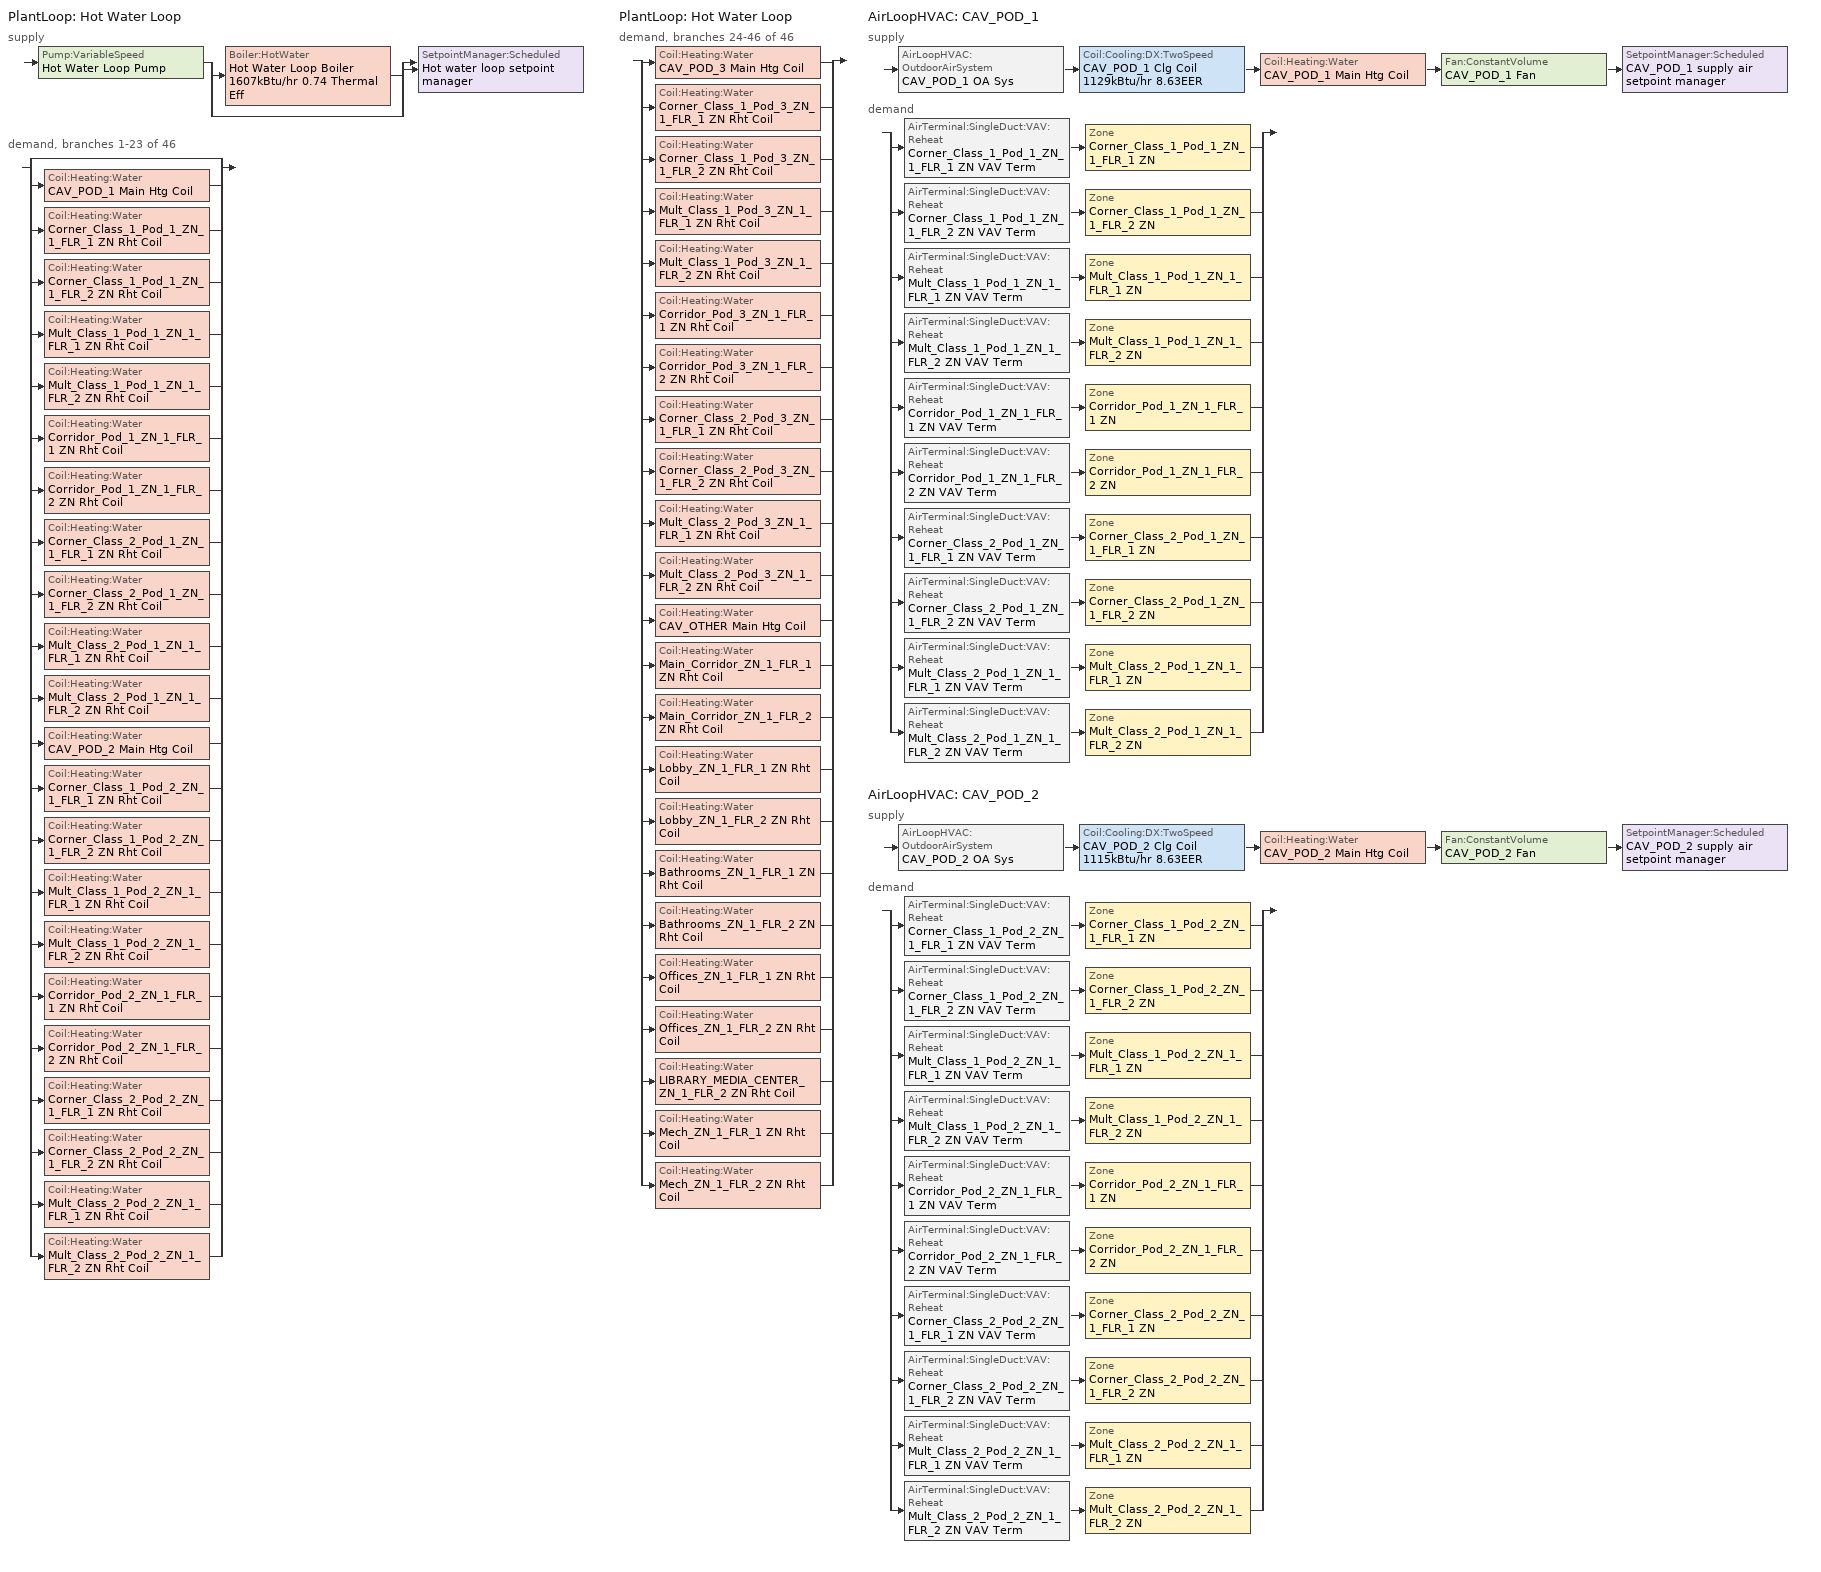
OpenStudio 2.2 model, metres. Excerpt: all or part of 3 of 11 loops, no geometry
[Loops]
PlantLoop 'Hot Water Loop'
 supply: Pump:VariableSpeed 'Hot Water Loop Pump' > split
  | Boiler:HotWater 'Hot Water Loop Boiler 1607kBtu/hr 0.74 Thermal Eff'
  | bypass
  join > SetpointManager:Scheduled 'Hot water loop setpoint manager'
 demand, branches 1-23 of 46: split
  | bypass
  | Coil:Heating:Water 'CAV_POD_1 Main Htg Coil'
  | Coil:Heating:Water 'Corner_Class_1_Pod_1_ZN_1_FLR_1 ZN Rht Coil'
  | Coil:Heating:Water 'Corner_Class_1_Pod_1_ZN_1_FLR_2 ZN Rht Coil'
  | Coil:Heating:Water 'Mult_Class_1_Pod_1_ZN_1_FLR_1 ZN Rht Coil'
  | Coil:Heating:Water 'Mult_Class_1_Pod_1_ZN_1_FLR_2 ZN Rht Coil'
  | Coil:Heating:Water 'Corridor_Pod_1_ZN_1_FLR_1 ZN Rht Coil'
  | Coil:Heating:Water 'Corridor_Pod_1_ZN_1_FLR_2 ZN Rht Coil'
  | Coil:Heating:Water 'Corner_Class_2_Pod_1_ZN_1_FLR_1 ZN Rht Coil'
  | Coil:Heating:Water 'Corner_Class_2_Pod_1_ZN_1_FLR_2 ZN Rht Coil'
  | Coil:Heating:Water 'Mult_Class_2_Pod_1_ZN_1_FLR_1 ZN Rht Coil'
  | Coil:Heating:Water 'Mult_Class_2_Pod_1_ZN_1_FLR_2 ZN Rht Coil'
  | Coil:Heating:Water 'CAV_POD_2 Main Htg Coil'
  | Coil:Heating:Water 'Corner_Class_1_Pod_2_ZN_1_FLR_1 ZN Rht Coil'
  | Coil:Heating:Water 'Corner_Class_1_Pod_2_ZN_1_FLR_2 ZN Rht Coil'
  | Coil:Heating:Water 'Mult_Class_1_Pod_2_ZN_1_FLR_1 ZN Rht Coil'
  | Coil:Heating:Water 'Mult_Class_1_Pod_2_ZN_1_FLR_2 ZN Rht Coil'
  | Coil:Heating:Water 'Corridor_Pod_2_ZN_1_FLR_1 ZN Rht Coil'
  | Coil:Heating:Water 'Corridor_Pod_2_ZN_1_FLR_2 ZN Rht Coil'
  | Coil:Heating:Water 'Corner_Class_2_Pod_2_ZN_1_FLR_1 ZN Rht Coil'
  | Coil:Heating:Water 'Corner_Class_2_Pod_2_ZN_1_FLR_2 ZN Rht Coil'
  | Coil:Heating:Water 'Mult_Class_2_Pod_2_ZN_1_FLR_1 ZN Rht Coil'
  | Coil:Heating:Water 'Mult_Class_2_Pod_2_ZN_1_FLR_2 ZN Rht Coil'
PlantLoop 'Hot Water Loop'
 demand, branches 24-46 of 46: split
  | Coil:Heating:Water 'CAV_POD_3 Main Htg Coil'
  | Coil:Heating:Water 'Corner_Class_1_Pod_3_ZN_1_FLR_1 ZN Rht Coil'
  | Coil:Heating:Water 'Corner_Class_1_Pod_3_ZN_1_FLR_2 ZN Rht Coil'
  | Coil:Heating:Water 'Mult_Class_1_Pod_3_ZN_1_FLR_1 ZN Rht Coil'
  | Coil:Heating:Water 'Mult_Class_1_Pod_3_ZN_1_FLR_2 ZN Rht Coil'
  | Coil:Heating:Water 'Corridor_Pod_3_ZN_1_FLR_1 ZN Rht Coil'
  | Coil:Heating:Water 'Corridor_Pod_3_ZN_1_FLR_2 ZN Rht Coil'
  | Coil:Heating:Water 'Corner_Class_2_Pod_3_ZN_1_FLR_1 ZN Rht Coil'
  | Coil:Heating:Water 'Corner_Class_2_Pod_3_ZN_1_FLR_2 ZN Rht Coil'
  | Coil:Heating:Water 'Mult_Class_2_Pod_3_ZN_1_FLR_1 ZN Rht Coil'
  | Coil:Heating:Water 'Mult_Class_2_Pod_3_ZN_1_FLR_2 ZN Rht Coil'
  | Coil:Heating:Water 'CAV_OTHER Main Htg Coil'
  | Coil:Heating:Water 'Main_Corridor_ZN_1_FLR_1 ZN Rht Coil'
  | Coil:Heating:Water 'Main_Corridor_ZN_1_FLR_2 ZN Rht Coil'
  | Coil:Heating:Water 'Lobby_ZN_1_FLR_1 ZN Rht Coil'
  | Coil:Heating:Water 'Lobby_ZN_1_FLR_2 ZN Rht Coil'
  | Coil:Heating:Water 'Bathrooms_ZN_1_FLR_1 ZN Rht Coil'
  | Coil:Heating:Water 'Bathrooms_ZN_1_FLR_2 ZN Rht Coil'
  | Coil:Heating:Water 'Offices_ZN_1_FLR_1 ZN Rht Coil'
  | Coil:Heating:Water 'Offices_ZN_1_FLR_2 ZN Rht Coil'
  | Coil:Heating:Water 'LIBRARY_MEDIA_CENTER_ZN_1_FLR_2 ZN Rht Coil'
  | Coil:Heating:Water 'Mech_ZN_1_FLR_1 ZN Rht Coil'
  | Coil:Heating:Water 'Mech_ZN_1_FLR_2 ZN Rht Coil'
AirLoopHVAC 'CAV_POD_1'
 supply: AirLoopHVAC:OutdoorAirSystem 'CAV_POD_1 OA Sys' > Coil:Cooling:DX:TwoSpeed 'CAV_POD_1 Clg Coil 1129kBtu/hr 8.63EER' > Coil:Heating:Water 'CAV_POD_1 Main Htg Coil' > Fan:ConstantVolume 'CAV_POD_1 Fan' > SetpointManager:Scheduled 'CAV_POD_1 supply air setpoint manager'
 demand: split
  | AirTerminal:SingleDuct:VAV:Reheat 'Corner_Class_1_Pod_1_ZN_1_FLR_1 ZN VAV Term' > Zone 'Corner_Class_1_Pod_1_ZN_1_FLR_1 ZN'
  | AirTerminal:SingleDuct:VAV:Reheat 'Corner_Class_1_Pod_1_ZN_1_FLR_2 ZN VAV Term' > Zone 'Corner_Class_1_Pod_1_ZN_1_FLR_2 ZN'
  | AirTerminal:SingleDuct:VAV:Reheat 'Mult_Class_1_Pod_1_ZN_1_FLR_1 ZN VAV Term' > Zone 'Mult_Class_1_Pod_1_ZN_1_FLR_1 ZN'
  | AirTerminal:SingleDuct:VAV:Reheat 'Mult_Class_1_Pod_1_ZN_1_FLR_2 ZN VAV Term' > Zone 'Mult_Class_1_Pod_1_ZN_1_FLR_2 ZN'
  | AirTerminal:SingleDuct:VAV:Reheat 'Corridor_Pod_1_ZN_1_FLR_1 ZN VAV Term' > Zone 'Corridor_Pod_1_ZN_1_FLR_1 ZN'
  | AirTerminal:SingleDuct:VAV:Reheat 'Corridor_Pod_1_ZN_1_FLR_2 ZN VAV Term' > Zone 'Corridor_Pod_1_ZN_1_FLR_2 ZN'
  | AirTerminal:SingleDuct:VAV:Reheat 'Corner_Class_2_Pod_1_ZN_1_FLR_1 ZN VAV Term' > Zone 'Corner_Class_2_Pod_1_ZN_1_FLR_1 ZN'
  | AirTerminal:SingleDuct:VAV:Reheat 'Corner_Class_2_Pod_1_ZN_1_FLR_2 ZN VAV Term' > Zone 'Corner_Class_2_Pod_1_ZN_1_FLR_2 ZN'
  | AirTerminal:SingleDuct:VAV:Reheat 'Mult_Class_2_Pod_1_ZN_1_FLR_1 ZN VAV Term' > Zone 'Mult_Class_2_Pod_1_ZN_1_FLR_1 ZN'
  | AirTerminal:SingleDuct:VAV:Reheat 'Mult_Class_2_Pod_1_ZN_1_FLR_2 ZN VAV Term' > Zone 'Mult_Class_2_Pod_1_ZN_1_FLR_2 ZN'
AirLoopHVAC 'CAV_POD_2'
 supply: AirLoopHVAC:OutdoorAirSystem 'CAV_POD_2 OA Sys' > Coil:Cooling:DX:TwoSpeed 'CAV_POD_2 Clg Coil 1115kBtu/hr 8.63EER' > Coil:Heating:Water 'CAV_POD_2 Main Htg Coil' > Fan:ConstantVolume 'CAV_POD_2 Fan' > SetpointManager:Scheduled 'CAV_POD_2 supply air setpoint manager'
 demand: split
  | AirTerminal:SingleDuct:VAV:Reheat 'Corner_Class_1_Pod_2_ZN_1_FLR_1 ZN VAV Term' > Zone 'Corner_Class_1_Pod_2_ZN_1_FLR_1 ZN'
  | AirTerminal:SingleDuct:VAV:Reheat 'Corner_Class_1_Pod_2_ZN_1_FLR_2 ZN VAV Term' > Zone 'Corner_Class_1_Pod_2_ZN_1_FLR_2 ZN'
  | AirTerminal:SingleDuct:VAV:Reheat 'Mult_Class_1_Pod_2_ZN_1_FLR_1 ZN VAV Term' > Zone 'Mult_Class_1_Pod_2_ZN_1_FLR_1 ZN'
  | AirTerminal:SingleDuct:VAV:Reheat 'Mult_Class_1_Pod_2_ZN_1_FLR_2 ZN VAV Term' > Zone 'Mult_Class_1_Pod_2_ZN_1_FLR_2 ZN'
  | AirTerminal:SingleDuct:VAV:Reheat 'Corridor_Pod_2_ZN_1_FLR_1 ZN VAV Term' > Zone 'Corridor_Pod_2_ZN_1_FLR_1 ZN'
  | AirTerminal:SingleDuct:VAV:Reheat 'Corridor_Pod_2_ZN_1_FLR_2 ZN VAV Term' > Zone 'Corridor_Pod_2_ZN_1_FLR_2 ZN'
  | AirTerminal:SingleDuct:VAV:Reheat 'Corner_Class_2_Pod_2_ZN_1_FLR_1 ZN VAV Term' > Zone 'Corner_Class_2_Pod_2_ZN_1_FLR_1 ZN'
  | AirTerminal:SingleDuct:VAV:Reheat 'Corner_Class_2_Pod_2_ZN_1_FLR_2 ZN VAV Term' > Zone 'Corner_Class_2_Pod_2_ZN_1_FLR_2 ZN'
  | AirTerminal:SingleDuct:VAV:Reheat 'Mult_Class_2_Pod_2_ZN_1_FLR_1 ZN VAV Term' > Zone 'Mult_Class_2_Pod_2_ZN_1_FLR_1 ZN'
  | AirTerminal:SingleDuct:VAV:Reheat 'Mult_Class_2_Pod_2_ZN_1_FLR_2 ZN VAV Term' > Zone 'Mult_Class_2_Pod_2_ZN_1_FLR_2 ZN'
[Sizing:Zone] Zone Cooling Design Supply Air Temperature Input Method=SupplyAirTemperature; Zone Cooling Design Supply Air Temperature {C}=12.8; Zone Cooling Design Supply Air Temperature Difference {deltaC}=11.11; Zone Heating Design Supply Air Temperature Input Method=SupplyAirTemperature; Zone Heating Design Supply Air Temperature {C}=50; Zone Heating Design Supply Air Temperature Difference {deltaC}=11.11; Zone Cooling Design Supply Air Humidity Ratio {kg-H2O/kg-air}=0.0085; Zone Heating Design Supply Air Humidity Ratio {kg-H2O/kg-air}=0.008; Cooling Design Air Flow Method=DesignDay; Heating Design Air Flow Method=DesignDay; Account for Dedicated Outdoor Air System=No; Dedicated Outdoor Air System Control Strategy=NeutralSupplyAir; Dedicated Outdoor Air Low Setpoint Temperature for Design {C}=autosize; Dedicated Outdoor Air High Setpoint Temperature for Design {C}=autosize
Corner_Class_1_Pod_1_ZN_1_FLR_1 ZN; Corner_Class_1_Pod_1_ZN_1_FLR_2 ZN; Corner_Class_1_Pod_2_ZN_1_FLR_1 ZN; Corner_Class_1_Pod_2_ZN_1_FLR_2 ZN; Corner_Class_2_Pod_1_ZN_1_FLR_1 ZN; Corner_Class_2_Pod_1_ZN_1_FLR_2 ZN; Corner_Class_2_Pod_2_ZN_1_FLR_1 ZN; Corner_Class_2_Pod_2_ZN_1_FLR_2 ZN; Corridor_Pod_1_ZN_1_FLR_1 ZN; Corridor_Pod_1_ZN_1_FLR_2 ZN; Corridor_Pod_2_ZN_1_FLR_1 ZN; Corridor_Pod_2_ZN_1_FLR_2 ZN; Mult_Class_1_Pod_1_ZN_1_FLR_1 ZN; Mult_Class_1_Pod_1_ZN_1_FLR_2 ZN; Mult_Class_1_Pod_2_ZN_1_FLR_1 ZN; Mult_Class_1_Pod_2_ZN_1_FLR_2 ZN; Mult_Class_2_Pod_1_ZN_1_FLR_1 ZN; Mult_Class_2_Pod_1_ZN_1_FLR_2 ZN; Mult_Class_2_Pod_2_ZN_1_FLR_1 ZN; Mult_Class_2_Pod_2_ZN_1_FLR_2 ZN
[Zone equipment]
Corner_Class_1_Pod_1_ZN_1_FLR_1 ZN: Corner_Class_1_Pod_1_ZN_1_FLR_1 ZN VAV Term
Corner_Class_1_Pod_1_ZN_1_FLR_2 ZN: Corner_Class_1_Pod_1_ZN_1_FLR_2 ZN VAV Term
Corner_Class_1_Pod_2_ZN_1_FLR_1 ZN: Corner_Class_1_Pod_2_ZN_1_FLR_1 ZN VAV Term
Corner_Class_1_Pod_2_ZN_1_FLR_2 ZN: Corner_Class_1_Pod_2_ZN_1_FLR_2 ZN VAV Term
Corner_Class_2_Pod_1_ZN_1_FLR_1 ZN: Corner_Class_2_Pod_1_ZN_1_FLR_1 ZN VAV Term
Corner_Class_2_Pod_1_ZN_1_FLR_2 ZN: Corner_Class_2_Pod_1_ZN_1_FLR_2 ZN VAV Term
Corner_Class_2_Pod_2_ZN_1_FLR_1 ZN: Corner_Class_2_Pod_2_ZN_1_FLR_1 ZN VAV Term
Corner_Class_2_Pod_2_ZN_1_FLR_2 ZN: Corner_Class_2_Pod_2_ZN_1_FLR_2 ZN VAV Term
Corridor_Pod_1_ZN_1_FLR_1 ZN: Corridor_Pod_1_ZN_1_FLR_1 ZN VAV Term
Corridor_Pod_1_ZN_1_FLR_2 ZN: Corridor_Pod_1_ZN_1_FLR_2 ZN VAV Term
Corridor_Pod_2_ZN_1_FLR_1 ZN: Corridor_Pod_2_ZN_1_FLR_1 ZN VAV Term
Corridor_Pod_2_ZN_1_FLR_2 ZN: Corridor_Pod_2_ZN_1_FLR_2 ZN VAV Term
Mult_Class_1_Pod_1_ZN_1_FLR_1 ZN: Mult_Class_1_Pod_1_ZN_1_FLR_1 ZN VAV Term
Mult_Class_1_Pod_1_ZN_1_FLR_2 ZN: Mult_Class_1_Pod_1_ZN_1_FLR_2 ZN VAV Term
Mult_Class_1_Pod_2_ZN_1_FLR_1 ZN: Mult_Class_1_Pod_2_ZN_1_FLR_1 ZN VAV Term
Mult_Class_1_Pod_2_ZN_1_FLR_2 ZN: Mult_Class_1_Pod_2_ZN_1_FLR_2 ZN VAV Term
Mult_Class_2_Pod_1_ZN_1_FLR_1 ZN: Mult_Class_2_Pod_1_ZN_1_FLR_1 ZN VAV Term
Mult_Class_2_Pod_1_ZN_1_FLR_2 ZN: Mult_Class_2_Pod_1_ZN_1_FLR_2 ZN VAV Term
Mult_Class_2_Pod_2_ZN_1_FLR_1 ZN: Mult_Class_2_Pod_2_ZN_1_FLR_1 ZN VAV Term
Mult_Class_2_Pod_2_ZN_1_FLR_2 ZN: Mult_Class_2_Pod_2_ZN_1_FLR_2 ZN VAV Term
[PlantLoop]
Hot Water Loop: Fluid Type=Water; Glycol Concentration=0; Minimum Loop Temperature {C}=10; Plant Loop Volume {m3}=Autocalculate; Load Distribution Scheme=Optimal
[Sizing:Plant]
Hot Water Loop: Loop Type=Heating; Design Loop Exit Temperature {C}=82.2222; Loop Design Temperature Difference {deltaC}=11.1111; Sizing Option=NonCoincident; Zone Timesteps in Averaging Window=1; Coincident Sizing Factor Mode=None
[SetpointManager:Scheduled] Control Variable=Temperature
Name | Schedule
Hot water loop setpoint manager | Hot Water Loop Temp - 180F
CAV_POD_1 supply air setpoint manager | Supply Air Temp - 55.04F
CAV_POD_2 supply air setpoint manager | Supply Air Temp - 55.04F 1
[Pump:VariableSpeed]
Hot Water Loop Pump: Rated Pump Head {Pa}=179344; Motor Efficiency=0.875; Pump Control Type=Intermittent
[Boiler:HotWater]
Hot Water Loop Boiler 1607kBtu/hr 0.74 Thermal Eff: Fuel Type=NaturalGas; Nominal Thermal Efficiency=0.74; Efficiency Curve Temperature Evaluation Variable=LeavingBoiler; Normalized Boiler Efficiency Curve=Boiler Constant Efficiency Curve; Design Water Outlet Temperature {C}=82.2222; Maximum Part Load Ratio=1.2; Water Outlet Upper Temperature Limit {C}=95; Boiler Flow Mode=LeavingSetpointModulated; Parasitic Electric Load {W}=0; Sizing Factor=1
[AirLoopHVAC] Availability Schedule=SecondarySchool VAV Operation; Design Supply Air Flow Rate {m3/s}=AutoSize
Name | Availability Manager
CAV_POD_1 | Availability Manager Night Cycle 1
CAV_POD_2 | Availability Manager Night Cycle 2
[Sizing:System] Type of Load to Size On=Sensible; Design Outdoor Air Flow Rate {m3/s}=Autosize; Minimum System Air Flow Ratio=1; Preheat Design Temperature {C}=7; Preheat Design Humidity Ratio {kg-H2O/kg-Air}=0.008; Precool Design Temperature {C}=12.8; Precool Design Humidity Ratio {kg-H2O/kg-Air}=0.008; Central Cooling Design Supply Air Temperature {C}=12.8; Central Heating Design Supply Air Temperature {C}=16.7; Sizing Option=Coincident; 100% Outdoor Air in Cooling=No; 100% Outdoor Air in Heating=No; Central Cooling Design Supply Air Humidity Ratio {kg-H2O/kg-Air}=0.0085; Central Heating Design Supply Air Humidity Ratio {kg-H2O/kg-Air}=0.008; Cooling Design Air Flow Method=DesignDay; Cooling Design Air Flow Rate {m3/s}=0; Heating Design Air Flow Method=DesignDay; Heating Design Air Flow Rate {m3/s}=0; System Outdoor Air Method=ZoneSum; Zone Maximum Outdoor Air Fraction=1; Cooling Supply Air Flow Rate Per Floor Area {m3/s-m2}=0.00996765; Cooling Fraction of Autosized Cooling Supply Air Flow Rate=1; Cooling Supply Air Flow Rate Per Unit Cooling Capacity {m3/s-W}=3.94755e-05; Heating Supply Air Flow Rate Per Floor Area {m3/s-m2}=0.00996765; Heating Fraction of Autosized Heating Supply Air Flow Rate=1; Heating Fraction of Autosized Cooling Supply Air Flow Rate=1; Heating Supply Air Flow Rate Per Unit Heating Capacity {m3/s-W}=3.15882e-05; Cooling Design Capacity Method=CoolingDesignCapacity; Cooling Design Capacity {W}=autosize; Cooling Design Capacity Per Floor Area {W/m2}=234.7; Fraction of Autosized Cooling Design Capacity=1; Heating Design Capacity Method=HeatingDesignCapacity; Heating Design Capacity {W}=autosize; Heating Design Capacity Per Floor Area {W/m2}=157; Fraction of Autosized Heating Design Capacity=1; Central Cooling Capacity Control Method=OnOff
CAV_POD_1; CAV_POD_2
[Fan:ConstantVolume] Availability Schedule=Always On Discrete; Fan Efficiency=0.6006; Pressure Rise {Pa}=1018.77; Maximum Flow Rate {m3/s}=AutoSize; Motor Efficiency=0.924
CAV_POD_1 Fan; CAV_POD_2 Fan
[Coil:Heating:Water] Availability Schedule=Always On Discrete; Rated Inlet Water Temperature {C}=67; Rated Outlet Water Temperature {C}=55.8889
Name | Rated Inlet Air Temperature {C} | Rated Outlet Air Temperature {C}
CAV_POD_1 Main Htg Coil; CAV_POD_2 Main Htg Coil; CAV_POD_3 Main Htg Coil; CAV_OTHER Main Htg Coil | 7 | 16.7
Corner_Class_1_Pod_1_ZN_1_FLR_1 ZN Rht Coil; Corner_Class_1_Pod_1_ZN_1_FLR_2 ZN Rht Coil; Mult_Class_1_Pod_1_ZN_1_FLR_1 ZN Rht Coil; Mult_Class_1_Pod_1_ZN_1_FLR_2 ZN Rht Coil; Corridor_Pod_1_ZN_1_FLR_1 ZN Rht Coil; Corridor_Pod_1_ZN_1_FLR_2 ZN Rht Coil; Corner_Class_2_Pod_1_ZN_1_FLR_1 ZN Rht Coil; Corner_Class_2_Pod_1_ZN_1_FLR_2 ZN Rht Coil; Mult_Class_2_Pod_1_ZN_1_FLR_1 ZN Rht Coil; Mult_Class_2_Pod_1_ZN_1_FLR_2 ZN Rht Coil; Corner_Class_1_Pod_2_ZN_1_FLR_1 ZN Rht Coil; Corner_Class_1_Pod_2_ZN_1_FLR_2 ZN Rht Coil; Mult_Class_1_Pod_2_ZN_1_FLR_1 ZN Rht Coil; Mult_Class_1_Pod_2_ZN_1_FLR_2 ZN Rht Coil; Corridor_Pod_2_ZN_1_FLR_1 ZN Rht Coil; Corridor_Pod_2_ZN_1_FLR_2 ZN Rht Coil; Corner_Class_2_Pod_2_ZN_1_FLR_1 ZN Rht Coil; Corner_Class_2_Pod_2_ZN_1_FLR_2 ZN Rht Coil; Mult_Class_2_Pod_2_ZN_1_FLR_1 ZN Rht Coil; Mult_Class_2_Pod_2_ZN_1_FLR_2 ZN Rht Coil; Corner_Class_1_Pod_3_ZN_1_FLR_1 ZN Rht Coil; Corner_Class_1_Pod_3_ZN_1_FLR_2 ZN Rht Coil; Mult_Class_1_Pod_3_ZN_1_FLR_1 ZN Rht Coil; Mult_Class_1_Pod_3_ZN_1_FLR_2 ZN Rht Coil; Corridor_Pod_3_ZN_1_FLR_1 ZN Rht Coil; Corridor_Pod_3_ZN_1_FLR_2 ZN Rht Coil; Corner_Class_2_Pod_3_ZN_1_FLR_1 ZN Rht Coil; Corner_Class_2_Pod_3_ZN_1_FLR_2 ZN Rht Coil; Mult_Class_2_Pod_3_ZN_1_FLR_1 ZN Rht Coil; Mult_Class_2_Pod_3_ZN_1_FLR_2 ZN Rht Coil; Main_Corridor_ZN_1_FLR_1 ZN Rht Coil; Main_Corridor_ZN_1_FLR_2 ZN Rht Coil; Lobby_ZN_1_FLR_1 ZN Rht Coil; Lobby_ZN_1_FLR_2 ZN Rht Coil; Bathrooms_ZN_1_FLR_1 ZN Rht Coil; Bathrooms_ZN_1_FLR_2 ZN Rht Coil; Offices_ZN_1_FLR_1 ZN Rht Coil; Offices_ZN_1_FLR_2 ZN Rht Coil; LIBRARY_MEDIA_CENTER_ZN_1_FLR_2 ZN Rht Coil; Mech_ZN_1_FLR_1 ZN Rht Coil; Mech_ZN_1_FLR_2 ZN Rht Coil | 16.7 | 50
[Controller:WaterCoil] Action=Normal; Controller Convergence Tolerance {deltaC}=0.0001; Minimum Actuated Flow {m3/s}=0
Name | Water Coil
CAV_POD_1 Main Htg Coil Controller | CAV_POD_1 Main Htg Coil
Controller Water Coil 1 | Corner_Class_1_Pod_1_ZN_1_FLR_1 ZN Rht Coil
Controller Water Coil 2 | Corner_Class_1_Pod_1_ZN_1_FLR_2 ZN Rht Coil
Controller Water Coil 3 | Mult_Class_1_Pod_1_ZN_1_FLR_1 ZN Rht Coil
Controller Water Coil 4 | Mult_Class_1_Pod_1_ZN_1_FLR_2 ZN Rht Coil
Controller Water Coil 5 | Corridor_Pod_1_ZN_1_FLR_1 ZN Rht Coil
Controller Water Coil 6 | Corridor_Pod_1_ZN_1_FLR_2 ZN Rht Coil
Controller Water Coil 7 | Corner_Class_2_Pod_1_ZN_1_FLR_1 ZN Rht Coil
Controller Water Coil 8 | Corner_Class_2_Pod_1_ZN_1_FLR_2 ZN Rht Coil
Controller Water Coil 9 | Mult_Class_2_Pod_1_ZN_1_FLR_1 ZN Rht Coil
Controller Water Coil 10 | Mult_Class_2_Pod_1_ZN_1_FLR_2 ZN Rht Coil
CAV_POD_2 Main Htg Coil Controller | CAV_POD_2 Main Htg Coil
Controller Water Coil 11 | Corner_Class_1_Pod_2_ZN_1_FLR_1 ZN Rht Coil
Controller Water Coil 12 | Corner_Class_1_Pod_2_ZN_1_FLR_2 ZN Rht Coil
Controller Water Coil 13 | Mult_Class_1_Pod_2_ZN_1_FLR_1 ZN Rht Coil
Controller Water Coil 14 | Mult_Class_1_Pod_2_ZN_1_FLR_2 ZN Rht Coil
Controller Water Coil 15 | Corridor_Pod_2_ZN_1_FLR_1 ZN Rht Coil
Controller Water Coil 16 | Corridor_Pod_2_ZN_1_FLR_2 ZN Rht Coil
Controller Water Coil 17 | Corner_Class_2_Pod_2_ZN_1_FLR_1 ZN Rht Coil
Controller Water Coil 18 | Corner_Class_2_Pod_2_ZN_1_FLR_2 ZN Rht Coil
Controller Water Coil 19 | Mult_Class_2_Pod_2_ZN_1_FLR_1 ZN Rht Coil
Controller Water Coil 20 | Mult_Class_2_Pod_2_ZN_1_FLR_2 ZN Rht Coil
CAV_POD_3 Main Htg Coil Controller | CAV_POD_3 Main Htg Coil
Controller Water Coil 21 | Corner_Class_1_Pod_3_ZN_1_FLR_1 ZN Rht Coil
Controller Water Coil 22 | Corner_Class_1_Pod_3_ZN_1_FLR_2 ZN Rht Coil
Controller Water Coil 23 | Mult_Class_1_Pod_3_ZN_1_FLR_1 ZN Rht Coil
Controller Water Coil 24 | Mult_Class_1_Pod_3_ZN_1_FLR_2 ZN Rht Coil
Controller Water Coil 25 | Corridor_Pod_3_ZN_1_FLR_1 ZN Rht Coil
Controller Water Coil 26 | Corridor_Pod_3_ZN_1_FLR_2 ZN Rht Coil
Controller Water Coil 27 | Corner_Class_2_Pod_3_ZN_1_FLR_1 ZN Rht Coil
Controller Water Coil 28 | Corner_Class_2_Pod_3_ZN_1_FLR_2 ZN Rht Coil
Controller Water Coil 29 | Mult_Class_2_Pod_3_ZN_1_FLR_1 ZN Rht Coil
Controller Water Coil 30 | Mult_Class_2_Pod_3_ZN_1_FLR_2 ZN Rht Coil
CAV_OTHER Main Htg Coil Controller | CAV_OTHER Main Htg Coil
Controller Water Coil 31 | Main_Corridor_ZN_1_FLR_1 ZN Rht Coil
Controller Water Coil 32 | Main_Corridor_ZN_1_FLR_2 ZN Rht Coil
Controller Water Coil 33 | Lobby_ZN_1_FLR_1 ZN Rht Coil
Controller Water Coil 34 | Lobby_ZN_1_FLR_2 ZN Rht Coil
Controller Water Coil 35 | Bathrooms_ZN_1_FLR_1 ZN Rht Coil
Controller Water Coil 36 | Bathrooms_ZN_1_FLR_2 ZN Rht Coil
Controller Water Coil 37 | Offices_ZN_1_FLR_1 ZN Rht Coil
Controller Water Coil 38 | Offices_ZN_1_FLR_2 ZN Rht Coil
Controller Water Coil 39 | LIBRARY_MEDIA_CENTER_ZN_1_FLR_2 ZN Rht Coil
Controller Water Coil 40 | Mech_ZN_1_FLR_1 ZN Rht Coil
Controller Water Coil 41 | Mech_ZN_1_FLR_2 ZN Rht Coil
[Coil:Cooling:DX:TwoSpeed] Availability Schedule=Always On Discrete; Rated High Speed Total Cooling Capacity {W}=Autosize; Rated High Speed Sensible Heat Ratio=Autosize; Rated High Speed Air Flow Rate {m3/s}=Autosize; Rated Low Speed Total Cooling Capacity {W}=Autosize; Rated Low Speed Sensible Heat Ratio=0.69; Condenser Type=AirCooled; High Speed Evaporative Condenser Effectiveness=0; High Speed Evaporative Condenser Air Flow Rate {m3/s}=Autosize; High Speed Evaporative Condenser Pump Rated Power Consumption {W}=Autosize; Low Speed Evaporative Condenser Effectiveness=0; Low Speed Evaporative Condenser Air Flow Rate {m3/s}=Autosize; Low Speed Evaporative Condenser Pump Rated Power Consumption {W}=Autosize; Basin Heater Capacity {W/K}=10; Basin Heater Setpoint Temperature {C}=2
Name | Rated High Speed COP {W/W} | Total Cooling Capacity Function of Temperature Curve | Total Cooling Capacity Function of Flow Fraction Curve | Energy Input Ratio Function of Temperature Curve | Energy Input Ratio Function of Flow Fraction Curve | Part Load Fraction Correlation Curve | Rated Low Speed COP {W/W} | Low Speed Total Cooling Capacity Function of Temperature Curve | Low Speed Energy Input Ratio Function of Temperature Curve
CAV_POD_1 Clg Coil 1129kBtu/hr 8.63EER | 3.68087 | DOE Ref DX Clg Coil Cool-Cap-fT 2 | DOE Ref DX Clg Coil Cool-CAP-fFlow 1 | DOE Ref DX Clg Coil Cool-EIR-fT 2 | DOE Ref DX Clg Coil Cool-EIR-fFlow 1 | DOE Ref DX Clg Coil Cool-PLF-fPLR 1 | 3.68087 | DOE Ref DX Clg Coil Cool-Cap-fT 3 | DOE Ref DX Clg Coil Cool-EIR-fT 3
CAV_POD_2 Clg Coil 1115kBtu/hr 8.63EER | 3.6714 | DOE Ref DX Clg Coil Cool-Cap-fT 4 | DOE Ref DX Clg Coil Cool-CAP-fFlow 2 | DOE Ref DX Clg Coil Cool-EIR-fT 4 | DOE Ref DX Clg Coil Cool-EIR-fFlow 2 | DOE Ref DX Clg Coil Cool-PLF-fPLR 2 | 3.6714 | DOE Ref DX Clg Coil Cool-Cap-fT 5 | DOE Ref DX Clg Coil Cool-EIR-fT 5
[Controller:OutdoorAir] Minimum Outdoor Air Flow Rate {m3/s}=autosize; Maximum Outdoor Air Flow Rate {m3/s}=Autosize; Economizer Control Type=NoEconomizer; Economizer Control Action Type=ModulateFlow; Economizer Maximum Limit Dry-Bulb Temperature {C}=28; Economizer Maximum Limit Enthalpy {J/kg}=64000; Economizer Minimum Limit Dry-Bulb Temperature {C}=-100; Lockout Type=LockoutWithCompressor; Minimum Limit Type=FixedMinimum; Minimum Outdoor Air Schedule=Always On Discrete; Minimum Fraction of Outdoor Air Schedule=SecondarySchool VAV OA Damper; High Humidity Control=No; Heat Recovery Bypass Control Type=BypassWhenWithinEconomizerLimits
Name | Controller Mechanical Ventilation
CAV_POD_1 OA Controller | CAV_POD_1 Vent Controller
CAV_POD_2 OA Controller | CAV_POD_2 Vent Controller
[Controller:MechanicalVentilation] Availability Schedule=Always On Discrete; System Outdoor Air Method=ZoneSum
CAV_POD_1 Vent Controller; CAV_POD_2 Vent Controller
[AirLoopHVAC:OutdoorAirSystem]
Name | Controller
CAV_POD_1 OA Sys | CAV_POD_1 OA Controller
CAV_POD_2 OA Sys | CAV_POD_2 OA Controller
[AvailabilityManager:NightCycle] Control Type=CycleOnAny; Thermostat Tolerance {deltaC}=1; Cycling Run Time {s}=3600
Availability Manager Night Cycle 1; Availability Manager Night Cycle 2
[AirTerminal:SingleDuct:VAV:Reheat] Availability Schedule=Always On Discrete; Maximum Air Flow Rate {m3/s}=AutoSize; Zone Minimum Air Flow Input Method=Constant; Constant Minimum Air Flow Fraction=0.3; Fixed Minimum Air Flow Rate {m3/s}=0; Maximum Hot Water or Steam Flow Rate {m3/s}=AutoSize; Minimum Hot Water or Steam Flow Rate {m3/s}=0; Convergence Tolerance=0.001; Damper Heating Action=Normal; Maximum Flow per Zone Floor Area During Reheat {m3/s-m2}=0; Maximum Flow Fraction During Reheat=0.5; Maximum Reheat Air Temperature {C}=50; Control For Outdoor Air=No
Name | Reheat Coil
Corner_Class_1_Pod_1_ZN_1_FLR_1 ZN VAV Term | Corner_Class_1_Pod_1_ZN_1_FLR_1 ZN Rht Coil
Corner_Class_1_Pod_1_ZN_1_FLR_2 ZN VAV Term | Corner_Class_1_Pod_1_ZN_1_FLR_2 ZN Rht Coil
Mult_Class_1_Pod_1_ZN_1_FLR_1 ZN VAV Term | Mult_Class_1_Pod_1_ZN_1_FLR_1 ZN Rht Coil
Mult_Class_1_Pod_1_ZN_1_FLR_2 ZN VAV Term | Mult_Class_1_Pod_1_ZN_1_FLR_2 ZN Rht Coil
Corridor_Pod_1_ZN_1_FLR_1 ZN VAV Term | Corridor_Pod_1_ZN_1_FLR_1 ZN Rht Coil
Corridor_Pod_1_ZN_1_FLR_2 ZN VAV Term | Corridor_Pod_1_ZN_1_FLR_2 ZN Rht Coil
Corner_Class_2_Pod_1_ZN_1_FLR_1 ZN VAV Term | Corner_Class_2_Pod_1_ZN_1_FLR_1 ZN Rht Coil
Corner_Class_2_Pod_1_ZN_1_FLR_2 ZN VAV Term | Corner_Class_2_Pod_1_ZN_1_FLR_2 ZN Rht Coil
Mult_Class_2_Pod_1_ZN_1_FLR_1 ZN VAV Term | Mult_Class_2_Pod_1_ZN_1_FLR_1 ZN Rht Coil
Mult_Class_2_Pod_1_ZN_1_FLR_2 ZN VAV Term | Mult_Class_2_Pod_1_ZN_1_FLR_2 ZN Rht Coil
Corner_Class_1_Pod_2_ZN_1_FLR_1 ZN VAV Term | Corner_Class_1_Pod_2_ZN_1_FLR_1 ZN Rht Coil
Corner_Class_1_Pod_2_ZN_1_FLR_2 ZN VAV Term | Corner_Class_1_Pod_2_ZN_1_FLR_2 ZN Rht Coil
Mult_Class_1_Pod_2_ZN_1_FLR_1 ZN VAV Term | Mult_Class_1_Pod_2_ZN_1_FLR_1 ZN Rht Coil
Mult_Class_1_Pod_2_ZN_1_FLR_2 ZN VAV Term | Mult_Class_1_Pod_2_ZN_1_FLR_2 ZN Rht Coil
Corridor_Pod_2_ZN_1_FLR_1 ZN VAV Term | Corridor_Pod_2_ZN_1_FLR_1 ZN Rht Coil
Corridor_Pod_2_ZN_1_FLR_2 ZN VAV Term | Corridor_Pod_2_ZN_1_FLR_2 ZN Rht Coil
Corner_Class_2_Pod_2_ZN_1_FLR_1 ZN VAV Term | Corner_Class_2_Pod_2_ZN_1_FLR_1 ZN Rht Coil
Corner_Class_2_Pod_2_ZN_1_FLR_2 ZN VAV Term | Corner_Class_2_Pod_2_ZN_1_FLR_2 ZN Rht Coil
Mult_Class_2_Pod_2_ZN_1_FLR_1 ZN VAV Term | Mult_Class_2_Pod_2_ZN_1_FLR_1 ZN Rht Coil
Mult_Class_2_Pod_2_ZN_1_FLR_2 ZN VAV Term | Mult_Class_2_Pod_2_ZN_1_FLR_2 ZN Rht Coil
[Refrigeration:Compressor] Rated Return Gas Temperature {C}=18.3; Rated Subcooling {deltaC}=0
Name | Refrigeration Compressor Power Curve | Refrigeration Compressor Capacity Curve
Refrigeration Compressor 1 | Refrigeration Compressor Power Curve | Refrigeration Compressor Capacity Curve
Refrigeration Compressor 2 | Refrigeration Compressor Power Curve 1 | Refrigeration Compressor Capacity Curve 1
[Schedule:Ruleset]
Name | Default Day Schedule | Summer Design Day Schedule | Winter Design Day Schedule
Hot Water Loop Temp - 180F | Hot Water Loop Temp - 180F Default
SecondarySchool VAV Operation | SecondarySchool VAV Operation Default | SecondarySchool VAV Operation Summer Design Day | SecondarySchool VAV Operation Winter Design Day
SecondarySchool VAV OA Damper | SecondarySchool VAV OA Damper Default | SecondarySchool VAV OA Damper Summer Design Day | SecondarySchool VAV OA Damper Winter Design Day
Supply Air Temp - 55.04F | Supply Air Temp - 55.04F Default
Supply Air Temp - 55.04F 1 | Supply Air Temp - 55.04F Default 1
[Schedule:Day]
Hot Water Loop Temp - 180F Default: 24, 0, 82.2222
SecondarySchool VAV Operation Default; SecondarySchool VAV Operation Summer Design Day; SecondarySchool VAV OA Damper Default; SecondarySchool VAV OA Damper Summer Design Day: 6, 0, 0, 22, 0, 1, 24, 0, 0
SecondarySchool VAV Operation Winter Design Day; SecondarySchool VAV Operation Sat|WntrDsn Day: 6, 0, 0, 18, 0, 1, 24, 0, 0
SecondarySchool VAV Operation Sun Day; SecondarySchool VAV OA Damper Winter Design Day; SecondarySchool VAV OA Damper Sat|Sun|WntrDsn Day: 24, 0, 0
Supply Air Temp - 55.04F Default; Supply Air Temp - 55.04F Default 1: 24, 0, 12.8
[Schedule:Rule] Date Specification Type=DateRange; Start Month=1; Start Day=1; End Month=12; End Day=31
Name | Schedule Ruleset | Rule Order | Day Schedule | Apply Saturday | Apply Sunday
Schedule Rule 46 | SecondarySchool VAV Operation | 1 | SecondarySchool VAV Operation Sat|WntrDsn Day | Yes
Schedule Rule 47 | SecondarySchool VAV Operation | 0 | SecondarySchool VAV Operation Sun Day |  | Yes
Schedule Rule 48 | SecondarySchool VAV OA Damper | 0 | SecondarySchool VAV OA Damper Sat|Sun|WntrDsn Day | Yes | Yes
[Schedule:Constant]
Always On Discrete: Value=1
[Curve:Biquadratic] Minimum Value of x=-100; Maximum Value of x=100; Minimum Value of y=-100; Maximum Value of y=100
Name | Coefficient1 Constant | Coefficient2 x | Coefficient3 x**2 | Coefficient4 y | Coefficient5 y**2 | Coefficient6 x*y
DOE Ref DX Clg Coil Cool-Cap-fT 2; DOE Ref DX Clg Coil Cool-Cap-fT 3; DOE Ref DX Clg Coil Cool-Cap-fT 4; DOE Ref DX Clg Coil Cool-Cap-fT 5 | 0.971212 | -0.0152755 | 0.00144345 | -0.00039321 | -6.8364e-06 | -0.000290596
DOE Ref DX Clg Coil Cool-EIR-fT 2; DOE Ref DX Clg Coil Cool-EIR-fT 3; DOE Ref DX Clg Coil Cool-EIR-fT 4; DOE Ref DX Clg Coil Cool-EIR-fT 5 | 0.286871 | 0.0239022 | -0.000810648 | 0.0134585 | 0.000338936 | -0.000487004
[Curve:Quadratic] Coefficient1 Constant=0.909496; Coefficient2 x=0.0986477; Coefficient3 x**2=-0.00819488; Minimum Value of x=0; Maximum Value of x=1
DOE Ref DX Clg Coil Cool-PLF-fPLR 1; DOE Ref DX Clg Coil Cool-PLF-fPLR 2
[Curve:Cubic] Coefficient1 Constant=1; Coefficient2 x=0; Coefficient3 x**2=0; Coefficient4 x**3=0
Name | Minimum Value of x | Maximum Value of x
DOE Ref DX Clg Coil Cool-CAP-fFlow 1; DOE Ref DX Clg Coil Cool-EIR-fFlow 1; DOE Ref DX Clg Coil Cool-CAP-fFlow 2; DOE Ref DX Clg Coil Cool-EIR-fFlow 2 | -100 | 100
Boiler Constant Efficiency Curve | 0 | 1
[Curve:Bicubic] Minimum Value of x=-23.3; Maximum Value of x=7.2; Minimum Value of y=10; Maximum Value of y=60; Input Unit Type for X=Temperature; Input Unit Type for Y=Temperature
Name | Coefficient1 Constant | Coefficient2 x | Coefficient3 x**2 | Coefficient4 y | Coefficient5 y**2 | Coefficient6 x*y | Coefficient7 x**3 | Coefficient8 y**3 | Coefficient9 x**2*y | Coefficient10 x*y**2 | Output Unit Type
Refrigeration Compressor Power Curve; Refrigeration Compressor Power Curve 1 | 4451.46 | -166.108 | -5.35664 | 263.553 | -0.958849 | 8.09252 | -0.0239354 | 0.000633306 | 0.0778798 | -0.0167386 | Power
Refrigeration Compressor Capacity Curve; Refrigeration Compressor Capacity Curve 1 | 83249.9 | 3147.96 | 44.9276 | -1035.51 | 3.74692 | -37.3907 | 0.179897 | -0.0199971 | -0.481641 | 0.0428673 | Capacity
